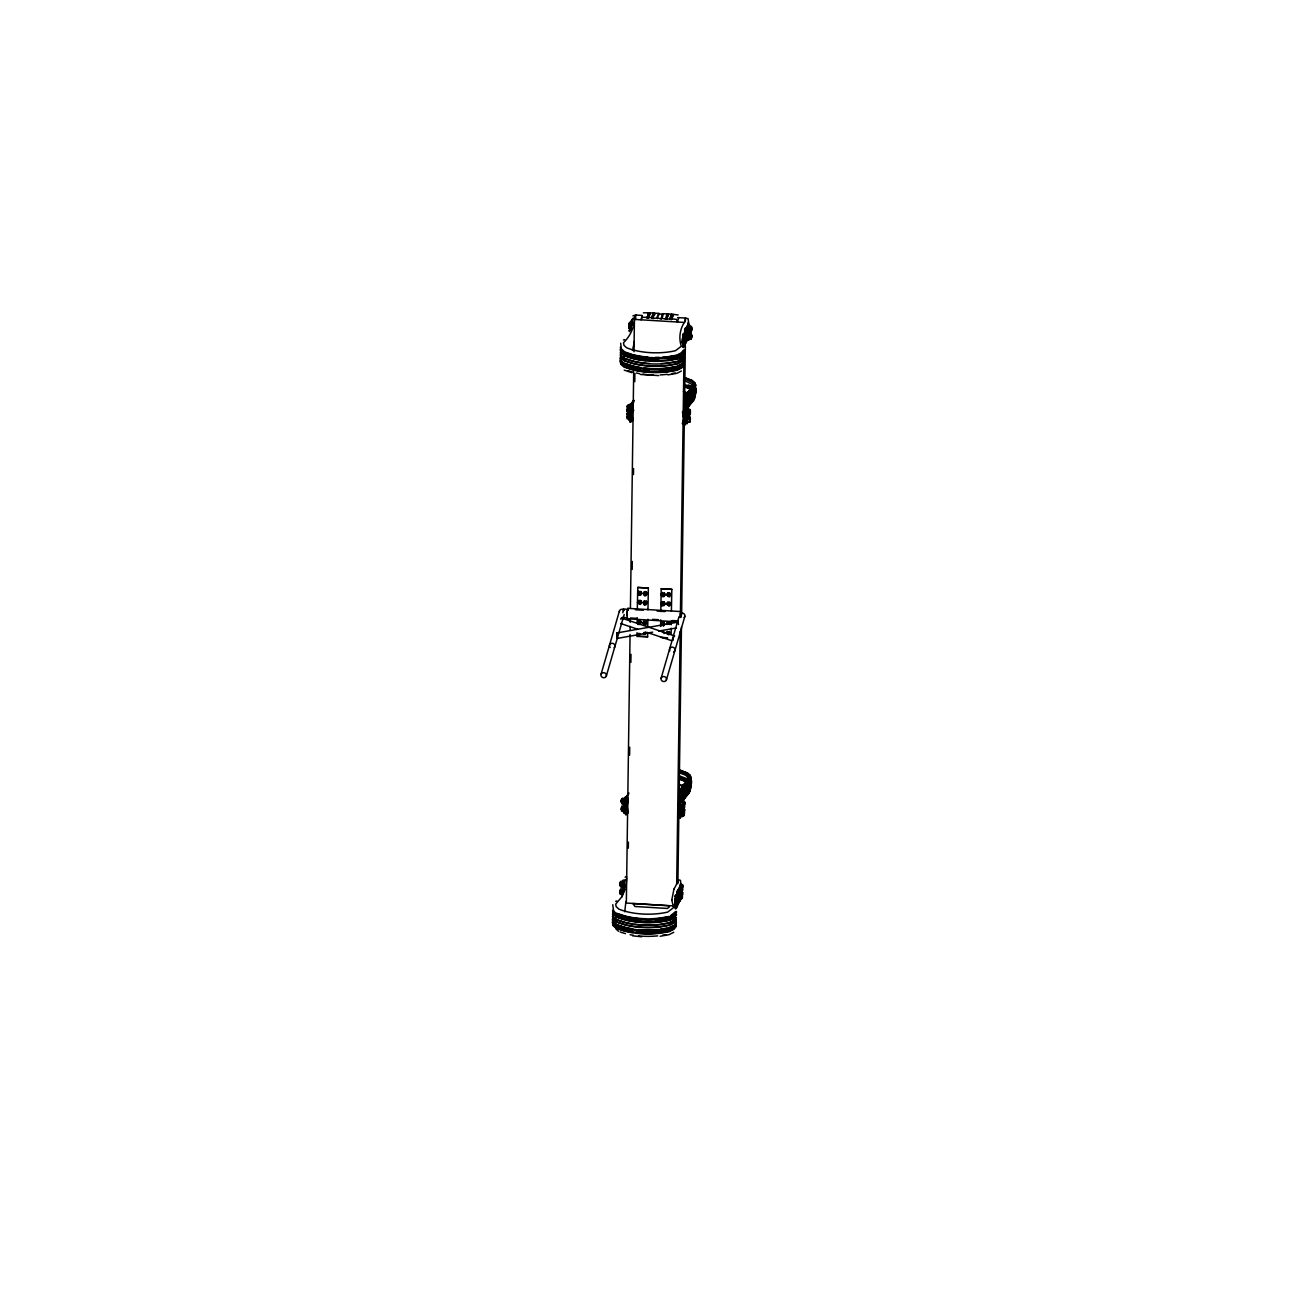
<?xml version="1.0" encoding="UTF-8"?>
<svg xmlns="http://www.w3.org/2000/svg" width="1297" height="1297" viewBox="0 0 1297 1297"><rect width="100%" height="100%" fill="white"/><g stroke="black" fill="none" stroke-linecap="round" stroke-linejoin="round"><path stroke-width="1.5" d="M624.765 800.93C624.035 797.574 625.835 807.188 624.473 800.346M682.53 805.859L682.676 803.913M620.452 894.379L620.533 888.948L622.544 889.077L622.22 891.477L620.209 891.363M620.274 886.645C625.122 888.267 616.918 885.754 620.631 881.522C625.203 879.528 621.166 889.645 623.208 887.715L622.625 891.396M621.571 811.111L621.944 805.988L623.97 806.118C626.305 810.755 619.739 812.311 623.614 811.241M621.685 803.686C626.581 805.307 618.296 802.843 622.041 798.563C626.597 796.163 622.706 808.923 624.765 803.864M622.284 886.775L623.014 880.225L623.208 882.657M628.429 415.964L629.24 419.725L628.364 411.603M623.711 803.816L624.084 798.693M629.288 414.862L629.013 407.744M624.765 805.923L624.279 810.058M623.825 804.205L624.749 807.464L624.36 803.783M630.066 634.46L626.338 903.052L672.381 905.857M630.115 630.407L630.18 626.37M630.229 622.333L630.293 618.296M630.423 608.196L633.698 371.915M633.99 351.714L634.428 319.402L635.692 315.025L641.707 315.398M628.299 848.206L628.397 842.142M629.596 755.292L629.71 747.218M630.877 662.394L630.99 654.32M632.174 569.496L632.288 561.423M633.487 474.572L633.568 468.525M634.768 381.675L634.882 373.601M635.643 319.159L635.692 315.025L632.92 315.836M638.837 636.178L647.673 636.714L636.957 636.454L637.005 632.709M637.135 623.354L637.216 617.745M637.346 608.39L637.751 587.428L648.354 588.076L647.949 609.866M649.975 314.717L649.927 313.631L648.451 318.154L647.106 318.073L648.646 312.772L648.711 314.182M648.451 318.154L649.781 312.917L653.234 313.047L653.315 314.458M658.973 314.798L658.908 313.404L654.369 313.193L653.04 318.43L651.694 318.349L653.234 313.047M647.56 637.103L647.738 632.823M647.706 627.375L647.916 619.204M653.04 318.43L657.384 317.992L658.908 313.404M657.368 318.689C655.666 312.123 666.771 312.804 661.146 318.916L657.384 317.992M661.146 318.916L662.475 313.696L667.015 313.89L666.982 315.755M660.578 626.5L660.773 619.836M660.789 611.535L661.211 588.708L671.814 589.341L671.408 611.13M671.57 316.03L671.603 314.166L668.36 313.971L666.82 319.273L661.162 318.219M666.82 319.273L670.063 318.77L671.603 314.166M667.031 319.289L667.08 315.301M670.063 319.467C670.063 313.452 675.04 313.744 671.408 319.548L670.063 318.77M671.408 319.548L672.738 314.312L678.136 314.96M671.084 634.476L671.279 628.251M671.214 624.749L671.262 620.858M676.694 883.889L680.179 631.444M680.439 613.27L683.989 356.788M677.893 883.565L678.931 808.842M679.012 802.778L681.46 627.083M681.622 614.956L684.281 423.098M684.346 419.061L684.394 415.024M684.476 408.96L685.351 346.348M684.897 416.305L682.287 423.422L684.168 425.384L686.891 418.461M687.232 415.786L687.588 407.858L687.361 415.218L685.529 416.613L687.329 414.148M685.481 419.936L687.896 415.089M685.983 418.493L686.016 416.71M682.011 813.705L680.957 815.748L680.957 812.538L682.352 811.063M682.903 807.804L680.99 809.215L683.276 805.113M680.39 885.851L680.422 883.873L680.73 899.486L678.947 902.501A270.992 111.947 0.8 0 0 676.629 907.9M680.957 812.538L683.357 807.934M682.903 784.62L679.693 794.85L680.536 800.768L677.909 804.562L678.72 809.296L679.758 809.117L678.947 804.675L680.358 808.29L680.293 813.219L678.785 816.299L681.476 809.296M689.712 422.287L687.394 421.865L689.712 422.287L690.036 419.871L690.085 417.164L687.75 416.742C686.68 434.949 686.405 411.554 687.686 416.791M691.123 339.328L688.82 338.906L691.123 339.328L691.706 335.048L691.771 336.653L691.512 338.241L691.496 334.204L689.193 333.783L688.237 340.349L689.372 327.476M688.934 331.481L689.291 326.358L691.301 326.487L691.236 331.902L688.934 331.481L691.236 331.902M689.437 421.995L689.793 416.856M689.534 414.57L689.891 409.447L687.864 409.317L690.182 409.739L690.15 412.462L689.826 414.862L687.491 414.44L689.826 414.862M690.847 339.036L691.204 333.913M690.944 331.61L691.301 326.487M695.549 388.225L694.689 391.532A102.739 42.444 0.8 0 0 687.605 401.924M691.009 780.826L690.15 784.134A102.739 42.444 0.8 0 0 682.011 800.2M688.723 327.655L688.853 333.199L689.356 331.497M687.896 411.619L687.815 410.419L687.994 411.781M626.954 615.702L627.1 614.243M623.857 801.659L623.922 802.989L624.003 801.092M625.041 800.768L624.862 797.298L624.376 799.001L622.041 798.563M689.534 333.864C688.788 328.66 687.896 344.726 689.242 338.922M681.087 616.107L681.217 613.481M681.233 614.648L681.12 617.323M683.26 814.856L682.757 816.559L683.454 800.865L683.097 808.793M681.59 887.261L681.428 883.792L680.925 885.494M682.887 812.522L682.919 813.997M668.83 634.898L667.177 633.86M631.072 322.305L630.974 329.633M626.986 614.405L627.067 613.027M623.744 800.995L623.857 805.55L624.846 802.6M622.252 885.024L622.641 881.652M687.556 413.403L687.815 410.419L687.669 413.532M680.017 617.631L680.358 613.724A2.772 2.513 16.2 0 1 684.168 613.951A2.772 2.513 16.2 0 1 684.103 617.534M645.711 621.96L643.928 622.284M669.479 633.585L669.479 632.223M628.996 326.633L629.548 322.467L630.942 322.548L630.52 328.465L629.126 328.384L628.996 326.633L630.374 326.731M628.494 411.392L627.1 411.295L627.164 406.593L627.521 405.377L628.915 405.475L629.061 407.209L627.667 407.128L627.521 405.377M626.856 416.986L628.251 417.067L628.397 418.818L627.002 418.72L627.067 414.019L627.408 412.803L628.818 412.884M628.915 405.475L628.348 409.641L626.954 409.56M682.806 806.231L683.357 802.049L684.767 802.13L684.346 808.047L682.952 807.966L682.806 806.231L684.2 806.312L684.346 808.047M684.654 809.555L684.249 815.473L682.838 815.391L682.903 810.69L684.313 810.771L684.654 809.555L683.26 809.474L681.428 812.619M683.357 802.049L683.292 806.75L684.703 806.831M684.2 806.312L684.767 802.13M684.249 815.473L684.313 810.771M680.925 890.893L681.347 884.959L682.725 885.057L682.303 890.974L680.925 890.893L679.061 893.909A270.992 111.947 0.8 0 0 676.742 899.307L674.91 904.852M682.627 892.482L682.206 898.399L680.828 898.302L680.893 893.601L682.271 893.698L682.627 892.482L681.233 892.385L679.044 896.227A270.992 111.947 0.8 0 0 676.726 901.626L675.137 908.532M682.303 890.974L682.725 885.057M682.206 898.399L682.271 893.698M689.145 327.687L689.193 330.2M622.819 612.849L623.403 609.055L627.489 609.266M627.164 613.124L627.181 611.698M623.889 801.238L624.603 798.044M622.203 891.363L622.917 886.791M688.204 410.322C687.864 402.394 686.324 420.325 687.913 414.456M632.012 325.563L632.206 319.84M634.217 341.403L633.358 347.061M624.23 886.905L624.424 881.198M628.834 413.451L628.98 419.677M627.245 612.054L627.326 610.498M621.928 800.346L621.895 802.875M620.615 892.223L620.42 893.244L620.598 890.066M680.293 615.281L680.974 611.584L681.103 614.097M682.417 809.977L682.335 816.543L682.822 814.84M625.138 877.194L626.613 876.253M688.577 335.339L688.042 339.814L686.729 341.143A270.992 111.947 0.8 0 0 684.411 346.542M688.999 335.356L688.95 338.095L689.112 335.258M681.768 342.213L682.287 338.566M682.514 342.213L684.621 331.675A270.992 111.947 0.8 0 1 686.94 326.293L688.756 323.245L688.042 318.64L685.319 318.154L685.4 320.943C680.017 327.93 678.412 337.901 681.33 346.283L675.461 350.709A40.483 16.731 0.8 0 1 626.613 347.742L623.987 345.342L623.484 342.748C629.872 336.507 633.974 328.157 634.525 319.208L634.038 317.814L635.692 315.122M682.984 342.213L684.589 334.48A270.992 111.947 0.8 0 1 686.907 329.098M682.919 347.174L684.508 340.268A270.992 111.947 0.8 0 1 686.826 334.869L688.626 331.821L688.091 330.265L682.692 343.51M671.797 899.907L673.937 889.142M674.732 903.571L676.839 893.033A270.992 111.947 0.8 0 1 679.158 887.634L680.974 884.603L680.439 880.355L677.537 879.512L677.618 882.317L673.937 889.158M675.218 902.744L675.737 899.113M675.202 903.571L676.791 895.838A270.992 111.947 0.8 0 1 679.109 890.455M675.17 906.214L676.045 901.35M626.256 884.295L626.662 877.777M630.926 327.946L630.553 329.714L630.65 322.288L632.887 318.316M627.375 611.065L627.943 608.358L680.974 611.584M638.691 594.042L639.697 591.967L641.237 593.151M640.718 622.025L640.361 621.83M640.831 622.333L639.081 621.295L638.675 623.808M646.538 593.475L645.647 592.291M644.09 622.041L643.977 623.97M624.343 803.848L623.744 812.976L624.246 811.274M624.668 811.29L624.181 812.992L624.765 804.724M687.815 421.882C686.486 427.605 687.361 411.441 688.107 416.823M662.216 623.225L663.561 622.365L664.291 623.614M663.691 624.57L662.167 623.387L662.135 625.073M667.128 624.538L668.214 623.63L669.22 624.408M666.998 633.682L668.36 632.823L669.09 634.055M683.227 802.357L683.016 800.849L682.335 808.858M680.909 890.326L680.277 900.345L676.629 905.938M681.33 890.358L681.087 891.72M681.233 897.783L680.73 899.486L680.228 897.897M695.889 392.553L694.511 398.714L688.253 406.464A104.311 43.093 0.8 0 0 686.729 409.366M690.993 787.344L691.35 785.155L689.988 791.3L684.978 797.396A103.29 42.671 0.8 0 0 682.903 801.692M623.127 883.062L623.046 885.981M681.12 886.597L680.957 889.126M641.334 593.021L640.199 593.815M641.383 602.181L639.826 601.208M626.256 884.278L621.814 896.859M688.772 330.168L689.437 324.931L689.647 327.363M687.459 410.614L685.286 413.889L684.897 411.052L682.433 411.96L683.26 416.71L685.286 415.802M682.498 804.545L680.747 806.475L680.374 803.637L678.85 803.492M616.723 637.881L616.788 633.001M629.612 419.174L630.034 421.914L632.66 420.406L631.315 414.424L633.811 410.257M624.716 804.253L623.776 807.528L626.062 814.727L628.121 813.008L627.181 805.664M681.979 814.889L680.163 817.84L677.747 816.024L680.358 808.906M631.234 407.469L631.039 413.97L632.741 406.269M626.419 805.226L626.256 813.187L625.559 804.951L627.164 801.53L626.175 805.859L627.278 806.167L628.202 798.871M690.734 778.168L690.312 775.444L687.783 773.142L680.536 770.337M686.551 421.103L683.324 423.697L683.941 418.785L685.27 417.407M623.306 616.594L623.046 617.502L626.889 617.777M627.489 610.255L628.04 610.109M621.928 809.944L622.074 807.399M680.52 613.481L680.909 612.524L681.071 613.335M620.615 882.771L620.631 885.478M681.087 891.558L681.525 892.725M630.164 330.443L630.65 328.384A270.992 111.947 0.8 0 0 631.007 326.471M633.358 347.045L632.498 350.433M622.382 891.801L622.868 889.742M684.038 423.827L685.059 418.201L683.487 412.089L683.973 417.196M630.472 407.469L630.018 417.294L631.542 420.536L630.537 414.067M685.075 377.735L692.306 380.556L694.835 382.842L694.025 386.02L689.015 392.099A103.841 42.898 0.8 0 0 686.713 408.085L684.897 411.052M692.955 382.583L695.662 385.031L694.803 388.338A102.706 42.428 0.8 0 0 686.664 404.405L687.215 408.36M693.247 400.4L694.041 397.32M686.875 779.708L687.572 776.984L685.61 775.217L679.012 772.639M690.312 775.444L689.485 778.622L684.492 784.701A103.841 42.898 0.8 0 0 682.173 800.687L680.374 803.637M690.993 776.968L690.134 780.259L685.124 786.355A103.29 42.671 0.8 0 0 682.838 802.276M689.761 790.1L691.528 782.577L690.62 787.506A102.35 42.282 0.8 0 0 682.627 801.643A102.35 42.282 0.8 0 1 690.653 785.723M629.126 328.384L629.548 322.467M629.094 331.108L629.45 329.892L630.828 329.973M632.19 320.667L632.223 323.731M630.52 328.465L630.877 327.249M642.307 315.528L641.075 319.808L642.112 317.262L647.122 317.36M647.106 318.073L648.403 313.598L649.927 313.631M651.694 318.349L652.991 313.874L654.515 313.906L654.563 314.993M627.1 411.295L627.456 410.079M631.752 410.76L631.817 413.565M630.731 417.618L630.78 420.585M631.477 417.699L631.542 420.536M632.206 419.012L632.579 417.731M665.474 319.192L667.015 313.89M678.655 317.846L677.391 322.013L676.418 319.354L671.424 318.851M682.806 334.918L683.179 333.669M682.806 335.745L683.162 334.496M682.773 337.723L683.13 336.474M682.757 338.549L683.13 337.301M683.503 338.582L684.573 335.307A270.992 111.947 0.8 0 1 686.891 329.924L688.204 328.579M687.913 329.519L685.286 334.253M683.406 346.186L684.459 342.911A270.992 111.947 0.8 0 1 686.778 337.512M683.389 347.012L684.459 343.737A270.992 111.947 0.8 0 1 686.778 338.339L688.091 337.009M688.658 329.519L686.859 332.567A270.992 111.947 0.8 0 0 684.54 337.95L682.952 344.856L683.73 342.846M687.799 337.269L685.189 342.019M687.313 339.733L687.799 338.095M688.561 337.269L685.173 342.846M601.014 674.375L619.447 610.968M606.331 676.013A2.772 2.513 16.2 0 0 602.992 672.705A2.772 2.513 16.2 0 0 601.695 676.872A2.772 2.513 16.2 0 0 606.331 676.013L624.197 614.519M683.665 410.663L684.038 409.398M685.075 408.166L683.389 410.89M684.767 410.727L684.216 402.265L687.442 392.018M686.988 416.807L687.248 415.624M637.751 587.428L648.354 588.076M685.497 423.989L685.918 422.514M686.518 422.287L684.703 425.254M637.654 593.491L638.87 591.254L637.654 593.491C643.717 597.577 635.4 591.627 640.588 595.242L641.804 593.005L640.848 591.383L640.864 592.697M638.61 595.128L637.865 592.761M637.524 602.635L638.74 600.398L640.718 600.527L641.691 602.148L640.459 604.386C635.303 600.722 643.571 606.801 637.524 602.635L637.735 601.905M640.718 600.527L641.464 602.878M647.333 593.345L646.101 595.582L644.139 595.453L644.058 594.237L645.728 594.383L644.966 595.874L643.377 593.102M643.166 593.831L644.382 591.594L646.36 591.708L647.106 594.075M638.205 624.505L637.459 622.138M646.149 601.938L646.23 600.851L647.203 602.489L645.971 604.726L644.009 604.597L643.247 602.246M637.249 622.868L638.464 620.631M643.036 602.975L644.269 600.738M640.394 623.889L641.399 622.382L640.442 620.76M646.911 622.722L645.695 624.959L643.717 624.83L643.652 623.614L645.322 623.76L644.544 625.251L642.972 622.479M642.761 623.208L643.977 620.971M646.7 623.452L645.955 621.085M643.815 633.244L645.566 634.103L646.571 632.596M661.211 588.708L671.814 589.341M661.113 594.772L662.329 592.518L661.113 594.772L662.07 596.393L664.048 596.507L665.264 594.269M662.07 596.393L661.324 594.026M660.984 603.916L662.2 601.662L664.177 601.792L664.923 604.143L663.918 605.65L661.956 605.537L662.07 604.143L663.74 604.937L662.005 605.683L660.984 603.916L662.2 601.662M664.307 592.648L665.053 594.999M661.956 605.537L661.194 603.17M664.923 604.143L664.177 601.792M670.792 594.61L669.56 596.847C664.404 593.167 672.673 599.263 666.626 595.096L667.842 592.859L669.819 592.972L669.738 594.01M666.626 595.096L667.842 592.859M661.875 625.041L660.919 623.403M670.662 603.754L669.447 605.991C664.275 602.311 672.543 608.406 666.496 604.24L666.707 603.51M660.708 624.149L661.924 621.895M666.496 604.24L667.728 602.003L669.69 602.116L670.452 604.483M663.642 625.884L664.648 624.376L663.902 622.025M661.794 631.039L664.745 632.79M660.53 637.346L667.485 638.156M664.648 624.376L663.853 625.154M666.431 623.744L667.436 622.236M666.301 632.887L667.323 631.38M670.387 623.987L669.414 622.349M624.327 801.011L625.64 797.233A103.841 42.898 0.8 0 0 628.964 793.051M624.7 801.53L625.154 799.957A103.468 42.752 0.8 0 0 627.505 797.169M623.792 805.988L624.279 804.075M661.113 678.218L678.98 616.723M627.229 797.525L628.283 801.546M624.295 807.934L624.765 806.329M626.127 802.875L626.5 806.572M626.029 805.064L626.451 803.637M627.213 803.346L627.278 806.167M624.992 812.96L625.446 811.436M626.013 811.744L626.062 814.727M666.415 679.855A2.772 2.513 16.2 0 0 663.075 676.548A2.772 2.513 16.2 0 0 661.794 680.698A2.772 2.513 16.2 0 0 666.415 679.855L684.832 616.432M624.716 911.791L625.948 901.366M679.125 803.265L678.931 798.06M681.152 808.566L678.688 811.614M682.952 807.966L683.389 806.15M683.357 807.674L681.46 810.836M681.379 815.116L679.628 817.985M675.024 896.276L675.397 895.027M675.024 897.102L675.38 895.854M674.991 899.08L675.348 897.832M674.975 899.907L675.348 898.659M675.753 897.135L677.553 892.141M674.943 902.55L676.013 899.259M675.624 907.543L676.677 904.252A270.992 111.947 0.8 0 1 678.996 898.87M675.607 908.37L679.547 900.264M679.531 901.091L680.017 899.453M687.345 410.452L687.102 413.127M686.178 329L682.757 341.224L683.795 337.901M683 345.732L686.048 338.241L688.091 336.182M676.077 898.708L676.791 896.665A270.992 111.947 0.8 0 1 679.109 891.282L680.422 889.937M646.019 632.32L643.977 632.482M675.98 901.561L679.628 894.817L679.579 891.655M612.768 904.706L613.919 914.223M628.559 419.644L628.753 404.632L629.207 406.723L633.536 401.162M688.804 332.356C687.41 334.95 688.642 321.591 689.226 326.422M627.505 618.345L627.067 615.313M622.657 887.991L623.095 889.158M622.657 888.153C621.652 884.1 623.322 880.663 622.414 885.008M683.097 808.631L683.535 809.798M680.666 891.525L681.103 892.693M680.666 891.688L681.006 883.76L681.201 885.267M684.621 329.73L685.383 327.979M684.605 330.557L685.367 328.806M684.573 333.361L688.221 327.768L688.204 322.515L688.739 324.072L686.924 327.12A270.992 111.947 0.8 0 0 684.605 332.502M684.459 340.965L687.378 336.101M676.823 891.914L677.585 890.164M676.791 894.719L677.537 892.968M676.677 902.307L678.282 898.772M676.677 903.134L680.309 897.54M629.515 409.333L630.796 407.436L632.823 408.944M624.992 801.935L625.689 800.314L627.294 800.346M625.024 889.58L621.814 896.843L615.702 904.122L616.205 906.716L618.831 909.1A40.483 16.731 0.8 0 0 667.679 912.083L673.548 907.624L671.797 899.891M680.163 817.84L682.222 814.905M626.127 808.906L625.997 806.669M677.504 895.611L679.66 892.498M640.134 623.533L638.691 622.122M640.945 621.96L640.07 622.982M662.654 593.799C664.81 591.497 665.458 596.474 662.443 594.901C659.8 596.879 665.718 597.333 663.253 594.966M668.182 593.507L667.955 594.626M669.9 594.983L669.187 593.426M667.55 623.306L669.333 622.982L669.09 624.489M685.011 396.12L692.42 385.971L693.165 383.069L684.135 378.432M679.758 790.213L687.88 778.557L688.626 775.671L679.596 771.034M680.876 790.213L688.918 778.313L689.712 775.233L687.313 773.061L680.212 770.288M683.924 784.377L681.817 788.738L680.747 794.51L681.59 800.427L679.823 803.297M664.032 633.585L663.707 632.223L662.427 632.271M617.032 638.448L652.65 632.158M677.942 622.301L678.574 624.538M625.089 811.776L624.408 810.171M639.761 624.603L638.854 622.965L638.075 624.457M639.778 633.536L637.946 633.601M663.221 625.867L662.313 624.23L661.535 625.721M644.431 602.424L646.263 602.392M667.89 603.689L669.722 603.656M620.679 343.186L621.701 352.865M633.86 402.119L631.769 404.923L631.834 407.744M630.958 412.624L633.049 409.82M624.797 799.39L626.905 796.585M624.441 801.53L627.602 797.298M685.286 413.889L685.902 415.656M680.747 806.475L681.379 808.242M683.551 350.077L681.314 352.865L676.839 355.151L668.101 356.675A42.736 17.655 0.8 0 1 662.702 357.194M684.313 350.125L681.298 353.692L676.823 355.978L668.085 357.502A42.736 17.655 0.8 0 1 662.686 358.021M684.297 350.952L681.963 353.838L677.293 356.237L668.328 357.81A43.482 17.963 0.8 0 1 631.898 355.589L624.149 352.995L621.004 350.125L620.404 347.061M683.519 352.881L681.265 355.67L676.791 357.956L668.068 359.496M684.265 352.93L681.265 356.497L676.791 358.783L668.052 360.323M684.265 353.757L681.93 356.643L677.261 359.042L668.279 360.615A43.482 17.963 0.8 0 1 631.866 358.394L624.116 355.8L620.971 352.93L620.371 349.866M683.47 356.351L678.234 360.663M684.216 356.399L681.898 359.285L677.212 361.685L668.247 363.257A43.482 17.963 0.8 0 1 631.834 361.036L624.068 358.442L620.923 355.573L620.323 352.508M684.151 361.36L681.817 364.246L677.147 366.629L668.182 368.202A43.482 17.963 0.8 0 1 631.769 365.981L624.003 363.387L620.858 360.534L620.258 357.453M684.135 362.171L681.817 365.073L677.131 367.456L668.166 369.029A43.482 17.963 0.8 0 1 631.752 366.808L623.987 364.214L620.841 361.36L620.242 358.28M675.769 911.434L670.549 915.747M676.531 911.483L673.516 915.034L669.041 917.336L660.303 918.86A42.736 17.655 0.8 0 1 624.522 916.687L616.967 914.158L613.238 910.656M676.515 912.31L674.181 915.196L669.511 917.579L660.546 919.168A43.482 17.963 0.8 0 1 624.116 916.947L616.367 914.353L613.222 911.483M675.737 914.239L673.483 917.028L669.009 919.314L660.286 920.838A42.736 17.655 0.8 0 1 654.872 921.356M676.483 914.288L673.483 917.854L669.009 920.14L660.27 921.664A42.736 17.655 0.8 0 1 654.872 922.183M676.483 915.115L674.148 918L669.479 920.4L660.497 921.972A43.482 17.963 0.8 0 1 624.084 919.751L616.318 917.157L613.189 914.288L612.589 910.397M675.688 917.709L673.435 920.481L668.96 922.783L660.238 924.307A42.736 17.655 0.8 0 1 634.59 924.145M676.434 917.757L674.1 920.643L669.43 923.026L660.465 924.615A43.482 17.963 0.8 0 1 624.052 922.394L616.286 919.8L613.141 916.93L612.541 913.866M675.656 920.027L673.402 922.799L668.928 925.085L660.205 926.625A42.736 17.655 0.8 0 1 624.408 924.437L616.853 921.924L613.838 919.168L613.27 916.217M676.402 920.059L674.083 922.961L669.398 925.345L660.432 926.917A43.482 17.963 0.8 0 1 624.019 924.696L616.253 922.102L613.108 919.249L612.508 916.168M676.353 923.529L674.035 926.431L669.349 928.814L660.384 930.387A43.482 17.963 0.8 0 1 623.97 928.166L616.205 925.572L613.059 922.702L612.46 919.638M694.3 397.498L689.291 403.594A103.468 42.752 0.8 0 0 687.215 407.89M683.73 799.065L688.707 793.002M644.901 592.048L644.496 593.361M669.22 605.099C668.393 600.933 667.42 606.656 668.377 605.018M645.339 633.212L645.63 632.288M684.362 410.711L686.129 407.825A104.311 43.093 0.8 0 1 688.464 391.775L693.457 385.712L694.252 382.631L691.836 380.459L684.735 377.703M685.513 412.738L687.378 409.674A103.29 42.671 0.8 0 1 689.664 393.769L694.673 387.673L694.835 382.842M683.26 416.71L684.524 415.364M684.297 416.532L685.627 415.121M685.529 416.207L686.94 414.732M685.529 416.613L686.94 415.137M686 418.25L687.426 416.742M685.481 420.358L686.875 418.882M685.967 420.033L687.394 418.526M683.324 423.697L684.605 422.336M685.837 421.039L687.248 419.547M684.168 425.384L686.762 422.319M678.947 804.675L680.244 803.329M680.974 805.34L682.384 803.864M679.758 809.117L681.087 807.723M679.433 809.782L680.747 808.404M681.006 808.793L682.4 807.318M680.99 809.215L682.4 807.739M677.747 816.024L678.98 814.727M680.941 812.943L682.352 811.468M681.298 813.641L682.725 812.149M678.655 817.45L679.936 816.105M680.957 815.748L682.368 814.273M632.871 319.143L631.461 320.586L631.477 323.731A270.992 111.947 0.8 0 1 631.266 325.531M625.105 879.674L623.695 881.101L623.711 884.262A270.992 111.947 0.8 0 1 623.5 886.062M623.679 881.928L625.089 880.501M678.396 890.358L679.709 889.029M678.38 891.185L680.601 887.18L679.142 888.461A270.992 111.947 0.8 0 0 676.823 893.86M680.309 898.367L678.996 899.696A270.992 111.947 0.8 0 0 676.677 905.079M645.371 592.243L645.809 592.243M673.759 932.251L669.041 934.683L660.124 936.256M643.393 312.836L648.646 312.772M640.151 594.496L640.556 593.183L639.113 592.745M640.021 603.64L639.518 601.792L638.74 603.397M668.068 593.75L668.993 593.459M663.48 604.905L662.978 603.056L662.2 604.678M643.993 622.592L645.663 622.9L645.258 624.197M681.979 353.011L677.31 355.41L668.344 356.983A43.482 17.963 0.8 0 1 631.915 354.762L624.165 352.168L621.02 349.298M681.93 355.816L677.261 358.215L668.295 359.788A43.482 17.963 0.8 0 1 631.882 357.567L624.116 354.973M681.152 364.084L676.677 366.37L667.955 367.91A42.736 17.655 0.8 0 1 644.09 367.959M681.152 364.911L676.661 367.197L669.69 368.429M678.136 368.413L681.12 366.889M681.784 367.051L677.115 369.434L668.15 371.007A43.482 17.963 0.8 0 1 631.72 368.802L623.97 366.192M681.395 370.991L676.823 373.325L667.906 374.898M674.197 914.369L669.528 916.768L660.546 918.341A43.482 17.963 0.8 0 1 624.133 916.12L616.383 913.526M674.148 917.174L669.479 919.573L660.513 921.146A43.482 17.963 0.8 0 1 624.1 918.924L616.334 916.331M668.895 927.728L673.37 925.442M668.879 928.555L673.354 926.269M673.338 928.247L668.863 930.533L660.124 932.073A42.736 17.655 0.8 0 1 636.276 932.121M673.321 929.074L668.847 931.359L661.859 932.592M645.031 601.581L646.084 601.565M645.987 603.737C640.896 603.672 648.273 601.192 644.917 603.754M668.133 602.862L669.657 603.073L668.652 602.716M623.468 339.927L624.619 339.619M615.686 901.285L616.821 900.977M645.112 591.902L646.182 591.967M668.571 593.167L669.641 593.232M663.351 595.842L663.626 594.075L662.167 595.307M645.387 623.306L645.971 621.993M663.156 602.57L664.437 602.829M663.043 602.959L664.583 603.672M666.771 314.717L668.117 314.798M630.439 329.649L631.007 329.049M616.691 632.985L678.023 622.122M658.6 631.104L676.402 627.943M676.742 361.425L668.02 362.949A42.736 17.655 0.8 0 1 660.773 363.565M676.645 369.191L667.906 370.715A42.736 17.655 0.8 0 1 658.827 371.396M669.057 916.509L660.319 918.033A42.736 17.655 0.8 0 1 651.24 918.73M660.173 929.268L667.144 928.036M660.157 930.095L667.144 928.863M645.16 601.565L646.992 603.218M668.101 632.401L669.495 633.325M639.956 601.224L641.35 601.938L640.07 603.543M639.843 601.613L640.767 602.1M663.529 604.807L664.194 602.748M658.779 375.579L640.378 374.46M677.731 317.587L685.74 318.089L684.476 322.45L634.428 319.402M648.468 317.441L651.71 317.652M691.593 326.779L689.291 326.358M629.191 323.683L630.585 323.764M688.966 328.773L690.977 328.887M688.869 336.199L690.879 336.312M627.164 406.593L628.559 406.691M687.54 411.733L689.566 411.846M627.067 414.019L628.461 414.116M687.426 419.158L689.469 419.271M662.119 593.264L664.486 594.01M667.631 593.588L669.609 593.718L670.581 595.339M638.659 591.983L640.637 592.113L641.593 593.734M644.171 592.324L646.149 592.453M638.529 601.127L641.237 602.019M644.042 601.468L646.019 601.597M661.989 602.408L663.967 602.521M667.501 602.732L669.479 602.862M635.4 609.752L643.312 610.239M657.157 611.082L665.085 611.568M630.845 618.02L636.778 618.393M652.602 619.35L658.536 619.707M672.397 620.55L678.331 620.923M627.213 618.766L678.266 621.879M638.254 621.36L640.232 621.49M643.766 621.701L645.744 621.83M661.713 622.641L663.691 622.755M667.225 622.965L669.203 623.095M667.096 632.109L669.56 632.693M638.075 633.649L640.053 633.763M662.297 637.443L667.598 637.767M683.016 803.265L684.411 803.346M683.503 803.783L684.913 803.864M621.717 800.979L623.76 801.108M621.62 808.404L623.646 808.534M682.692 813.641L684.103 813.738M680.99 886.191L682.368 886.273M681.492 886.71L682.87 886.791M620.306 883.938L622.317 884.051M680.779 889.142L682.157 889.223M681.282 889.661L682.66 889.758M682.773 894.217L681.379 894.136L681.233 892.385M680.682 896.567L682.06 896.649M681.168 897.086L682.562 897.167M620.161 894.071L622.187 894.2M632.596 935.818L641.675 936.791M632.304 354.503L624.765 351.973L621.749 349.233M632.304 355.329L624.749 352.8L621.733 350.06M624.603 363.209L632.158 365.722A42.736 17.655 0.8 0 0 640.54 367.473M624.587 364.035L632.142 366.548A42.736 17.655 0.8 0 0 640.523 368.299M624.214 370.115L631.866 372.677M616.983 913.331L624.522 915.86A42.736 17.655 0.8 0 0 645.663 918.73M624.489 918.665L616.934 916.136L613.919 913.396L613.351 910.445M624.473 919.492L616.934 916.963L613.189 913.461M616.221 924.745L623.987 927.339A43.482 17.963 0.8 0 0 660.4 929.56L669.365 927.987L674.035 925.604L676.369 922.702L675.607 919.33M616.772 928.198L624.327 930.711A42.736 17.655 0.8 0 0 632.693 932.462M620.663 619.123A2.578 0.892 -79.6 0 1 621.701 618.118L674.699 635.935A2.578 0.892 -79.6 0 0 673.678 636.94L673.289 638.237A2.87 0.989 -79.6 0 0 673.159 640.264M637.654 629.223L620.615 623.5A2.578 0.892 -79.6 0 0 621.117 623.338M647.122 632.417L671.733 640.686M668.928 602.748L669.836 603.267M682.044 343.121L683.227 343.559M674.262 904.479L675.445 904.917M683.535 380.037L692.112 384.398L691.414 387.106L684.022 384.285M688.221 384.901L691.771 386.279M684.443 385.955L691.463 388.695M684.621 386.555L689.955 388.63M683.989 386.587L690.831 389.262M683.389 391.499L688.334 393.429M683.941 392.391L687.361 393.721M680.131 776.109L685.465 778.184M679.482 776.871L686.956 779.692M679.904 778.557L686.924 781.297M680.082 779.157L685.416 781.232M679.45 779.189L686.291 781.848M678.85 784.101L682.157 785.398M679.401 784.993L682.838 786.322M668.766 632.255L669.447 633.082L669.041 632.369M692.841 381.95L695.532 384.366L694.414 388.824L689.42 394.92A103.468 42.752 0.8 0 0 686.275 404.923M621.701 352.038L624.716 354.778L632.271 357.307A42.736 17.655 0.8 0 0 658.973 360.177M622.657 356.416L624.668 358.248L632.223 360.777A42.736 17.655 0.8 0 0 649.651 363.5M622.56 364.181L624.57 366.013L632.109 368.543A42.736 17.655 0.8 0 0 649.538 371.25M614.875 917.773L616.886 919.605L624.441 922.135A42.736 17.655 0.8 0 0 632.823 923.886M614.81 922.734L616.821 924.566L624.376 927.079A42.736 17.655 0.8 0 0 632.758 928.83M613.773 924.615L616.788 927.371L624.327 929.884A42.736 17.655 0.8 0 0 632.709 931.635M615.897 928.911L618.523 931.295M621.701 618.118L622.057 618.669A2.87 0.989 -79.6 0 1 622.155 619.172M620.631 881.522L622.933 881.944L623.435 880.258L623.63 882.69M643.328 633.698L644.69 634.346L645.322 633.131M627.943 608.358L628.186 610.255M623.533 609.023L623.727 610.579M682.919 808.274L683.114 809.782M630.974 321.461L631.493 322.904A270.992 111.947 0.8 0 1 631.282 324.704M623.938 883.646L624.441 885.089M623.192 883.646L623.695 885.089A270.992 111.947 0.8 0 1 623.484 886.889M623.16 885.624L623.662 887.067M688.172 325.32L688.707 326.876M680.309 891.623L680.844 893.179M630.796 407.436L630.747 404.453A104.311 43.093 0.8 0 0 634.071 400.27M630.229 407.712L630.18 404.632A103.841 42.898 0.8 0 0 633.503 400.449M630.229 411.749L631.039 413.97M628.867 408.409L629.742 410.5M628.51 410.565L629.385 413.192M631.185 420.26L631.639 421.703M628.332 413.143L629.337 416.937M628.315 414.927L628.834 416.548M630.115 420.617L630.601 422.125M628.737 418.12L630.034 421.914M626.273 800.038L626.208 797.055A104.311 43.093 0.8 0 0 628.542 794.283M625.186 798.757L625.689 800.314M623.97 803.167L624.862 805.794M623.808 805.729L624.797 809.523M624.197 810.722L625.494 814.516M689.518 776.79L690.312 780.064M682.854 343.721L683.551 346.753M682.854 344.548L683.535 347.58M675.072 905.079L675.753 908.938M683.438 355.329L684.184 358.718L681.865 361.604L677.18 363.987L668.214 365.559A43.482 17.963 0.8 0 1 631.801 363.338L624.035 360.744L620.89 357.891L620.29 354.811M682.692 355.362L683.438 358.669L681.184 361.441L676.71 363.727L667.987 365.268A42.736 17.655 0.8 0 1 632.19 363.095L624.635 360.566L621.62 357.81L621.052 354.859M683.357 360.777L684.119 364.165L681.103 367.716L676.629 370.002L667.89 371.542A42.736 17.655 0.8 0 1 632.109 369.369L624.554 366.84L620.825 363.338L620.225 360.258M683.341 361.604L684.103 364.992L681.768 367.878L677.099 370.261L668.133 371.834A43.482 17.963 0.8 0 1 631.704 369.613L623.954 367.019L620.809 364.165L620.209 361.085M675.575 922.135L676.337 925.523L674.002 928.409L669.333 930.792L660.351 932.365A43.482 17.963 0.8 0 1 623.938 930.144L616.188 927.55L613.043 924.696L612.443 921.616M675.559 922.961L676.321 926.334L673.986 929.236L669.317 931.619L660.351 933.192A43.482 17.963 0.8 0 1 623.922 930.97L616.172 928.376L613.027 925.523L612.427 922.443M687.572 776.984L688.188 780M695.143 394.239L693.814 400.222L688.82 406.301A103.841 42.898 0.8 0 0 687.313 409.171M620.371 349.039L620.971 352.103L624.716 355.605L632.255 358.134A42.736 17.655 0.8 0 0 646.019 360.566M621.004 358.329L621.571 361.279M620.971 361.133L621.539 364.084M690.604 786.841L689.291 792.807L684.281 798.903A103.841 42.898 0.8 0 0 682.773 801.773M613.222 919.686L613.789 922.637M612.476 918.811L613.076 921.875L616.805 925.377L624.36 927.906A42.736 17.655 0.8 0 0 632.741 929.657M613.173 922.491L613.757 925.442M680.617 815.165L680.828 816.38M695.662 385.031L695.095 390.543A102.447 42.331 0.8 0 0 686.956 406.577M687.167 413.938L687.734 417.91M682.984 803.135L682.125 797.007A102.706 42.428 0.8 0 1 690.263 780.94L691.123 777.616L690.555 783.145A102.447 42.331 0.8 0 0 682.417 799.163M628.753 412.333L629.418 404.324L629.629 406.755M662.264 594.334L662.394 594.107M629.45 329.892L629.596 331.627M627.408 412.803L627.553 414.554M672.948 314.247L672.932 316.111M668.36 313.971L668.344 315.836M662.686 313.631L662.767 315.041M654.596 313.128L654.661 314.539M653.169 313.825L653.218 314.912M649.992 312.853L650.073 314.263M648.565 313.55L648.63 314.636M669.884 650.786A2.772 2.513 16.2 0 1 670.938 647.398A2.772 2.513 16.2 0 1 674.699 648.549A2.772 2.513 16.2 0 1 673.646 651.953M610.239 647.511A2.772 2.513 16.2 0 1 610.287 643.928A2.772 2.513 16.2 0 1 614.178 644.171A2.772 2.513 16.2 0 1 614.13 647.738M675.153 372.904A40.483 16.731 0.8 0 1 672.057 373.552M667.144 374.314A40.483 16.731 0.8 0 1 660.286 374.898M653.25 374.979A40.483 16.731 0.8 0 1 642.842 374.152M639.534 373.633A40.483 16.731 0.8 0 1 636.308 372.985M633.244 372.239A40.483 16.731 0.8 0 1 627.926 370.553M659.022 357.372A42.736 17.655 0.8 0 1 655.309 357.405M647.9 357.097A42.736 17.655 0.8 0 1 633.909 354.908M658.973 361.004A42.736 17.655 0.8 0 1 649.684 360.858M631.007 327.298A270.992 111.947 0.8 0 1 630.634 329.211M684.427 345.715A270.992 111.947 0.8 0 1 686.745 340.317M659.006 358.199A42.736 17.655 0.8 0 1 649.716 358.053M647.884 357.923A42.736 17.655 0.8 0 1 640.686 357.08M638.935 356.788A42.736 17.655 0.8 0 1 633.893 355.735M667.939 368.737A42.736 17.655 0.8 0 1 644.074 368.786M633.682 400.514A103.29 42.671 0.8 0 1 629.467 406.139M687.07 407.598A102.35 42.282 0.8 0 1 695.208 391.581L696.084 388.192L694.641 395.277A102.739 42.444 0.8 0 0 690.669 399.816M687.037 409.398A102.35 42.282 0.8 0 1 695.176 393.38L696.051 389.975L695.014 395.925A102.447 42.331 0.8 0 0 687.021 410.063M687.621 401.503A102.739 42.444 0.8 0 1 694.689 391.127M687.588 408.442A102.706 42.428 0.8 0 1 694.657 398.066M687.556 405.653A102.739 42.444 0.8 0 0 686.648 409.43A102.69 42.428 0.8 0 1 687.118 405.475M688.123 404.21A102.739 42.444 0.8 0 1 689.631 401.373M686.648 409.025A102.739 42.444 0.8 0 1 687.572 405.248M688.14 403.805A102.739 42.444 0.8 0 1 689.631 400.951M690.669 399.395A102.739 42.444 0.8 0 1 694.641 394.855M687.167 409.041A102.35 42.282 0.8 0 1 695.16 394.92M687.669 403.578A102.69 42.428 0.8 0 1 691.95 396.217M687.442 409.09A103.29 42.671 0.8 0 1 689.501 404.81M623.225 887.829A270.992 111.947 0.8 0 1 622.868 889.742M660.108 932.9A42.736 17.655 0.8 0 1 636.26 932.948M658.39 929.463A42.736 17.655 0.8 0 1 638.124 929.511M676.645 907.073A270.992 111.947 0.8 0 1 678.963 901.674M623.225 888.656A270.992 111.947 0.8 0 1 622.852 890.569M658.373 930.289A42.736 17.655 0.8 0 1 638.124 930.338M641.918 921.389A42.736 17.655 0.8 0 1 626.094 919.07M623.192 890.634A270.992 111.947 0.8 0 1 622.819 892.547M665.847 934.618A40.483 16.731 0.8 0 1 662.654 935.202M657.692 935.867A40.483 16.731 0.8 0 1 638.481 935.915M633.39 935.267A40.483 16.731 0.8 0 1 630.115 934.699M625.462 933.613A40.483 16.731 0.8 0 1 620.144 931.927M651.191 922.362A42.736 17.655 0.8 0 1 632.855 921.243M631.12 920.951A42.736 17.655 0.8 0 1 626.078 919.897M683.049 801.043A102.706 42.428 0.8 0 1 690.117 790.651M682.498 802.665A102.447 42.331 0.8 0 1 690.474 788.527M682.53 800.2A102.35 42.282 0.8 0 1 690.669 784.182L691.544 780.778L690.117 787.457A102.739 42.444 0.8 0 0 687.313 790.457M682.027 799.779A102.739 42.444 0.8 0 1 690.166 783.712M682.676 800.492A103.468 42.752 0.8 0 1 684.751 796.196M682.076 801.481A103.468 42.752 0.8 0 1 682.806 791.818M683.373 790.376A103.468 42.752 0.8 0 1 684.881 787.506M682.514 801.984A102.35 42.282 0.8 0 1 690.636 785.966M682.076 801.854A102.69 42.428 0.8 0 1 683.13 796.18M685.205 791.9A102.69 42.428 0.8 0 1 690.215 785.804M683.016 798.255A102.739 42.444 0.8 0 1 690.101 787.863M683.033 797.833A102.739 42.444 0.8 0 1 685.092 793.553M628.283 794.542A103.29 42.671 0.8 0 1 624.943 798.741M619.334 611.617A2.772 2.513 16.2 0 1 624.068 610.109M619.853 892.141C620.193 895.465 620.323 886.451 619.853 892.141M619.966 884.716C620.323 888.007 620.404 879.107 619.966 884.716M621.263 809.182C621.62 812.425 621.717 803.67 621.263 809.182M621.36 801.757C621.733 805.048 621.798 796.099 621.36 801.757M682.968 805.518C683.341 808.777 683.373 799.973 682.968 805.518M633.001 903.555L634.914 906.49L667.323 908.467L669.301 907.106L669.317 905.776L633.001 903.555M690.02 420.017C690.328 423.633 690.523 414.456 690.02 420.017M690.117 412.592C690.426 416.207 690.62 407.031 690.117 412.592M691.528 329.633L691.625 330.816L691.852 327.671L691.155 330.784L691.382 327.606L691.382 329.762M690.993 336.88C691.188 340.998 691.544 331.578 690.993 336.88M689.582 419.839C689.777 423.924 690.166 414.57 689.582 419.839M689.68 412.414C689.891 416.499 690.215 407.209 689.68 412.414M643.701 603.818C645.322 607.531 646.603 601.062 643.701 603.818M644.123 593.637C645.371 597.479 647.316 591.173 644.123 593.637M667.582 594.901C668.83 598.744 670.776 592.437 667.582 594.901M669.284 631.493L670.046 633.86L669.284 631.493"/></g></svg>
